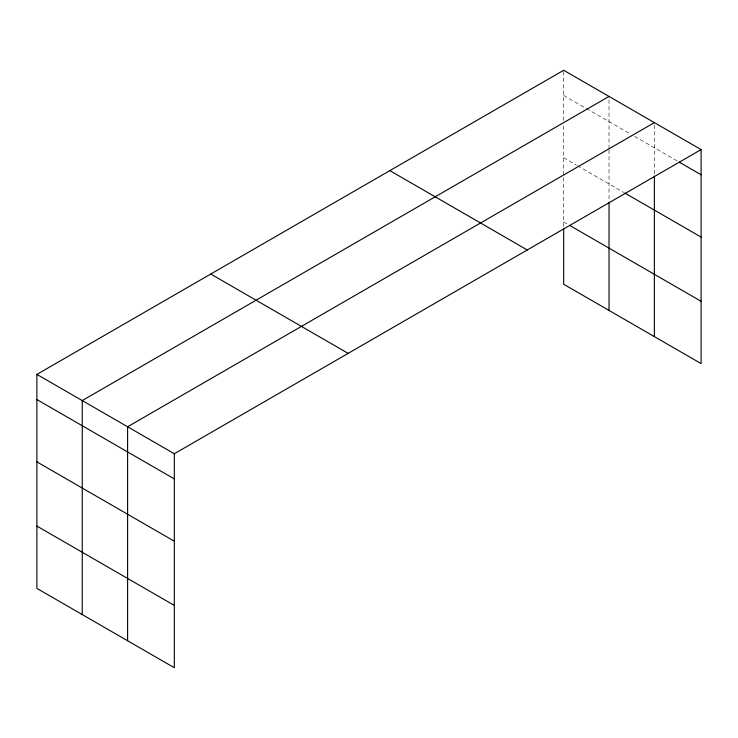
<?xml version="1.0" encoding="UTF-8"?>
<svg xmlns="http://www.w3.org/2000/svg" width="738" height="738" viewBox="0 0 738 738"><rect width="100%" height="100%" fill="white"/><g stroke="black" fill="none" stroke-linecap="round" stroke-linejoin="round"><path stroke-width="0.55" stroke-dasharray="3.69 2.77" d="M563.684 226.483L563.684 124.888M563.684 120.359L563.684 70.267M609.025 149.934L609.025 201.123M609.025 148.799L609.025 96.447M654.375 173.854L654.375 122.628M563.684 95.433L585.372 107.951M586.35 108.523L630.713 134.132M634.662 136.41L678.231 161.567M563.684 157.748L576.498 165.146M577.485 165.709L623.813 192.461M563.684 221.944L567.623 224.223"/><path stroke-width="1.11" d="M701.1 149.602L563.684 70.267L36.9 374.397L36.9 588.398L174.316 667.733L174.316 453.741L701.1 149.602L701.1 363.603L563.684 284.259L563.684 228.743M654.375 176.114L654.375 336.629M609.025 96.447L82.25 400.577L82.25 614.579M654.375 122.628L127.6 426.767L127.6 640.759M679.228 162.139L701.1 174.768M624.8 193.033L701.1 237.083M569.598 225.367L701.1 301.288M389.839 170.626L527.264 249.97M210.736 274.038L348.161 353.373M36.9 374.397L174.316 453.741M36.9 399.562L174.316 478.907M36.9 461.877L174.316 541.212M36.9 526.083L174.316 605.418M609.025 202.267L609.025 310.44"/></g></svg>
